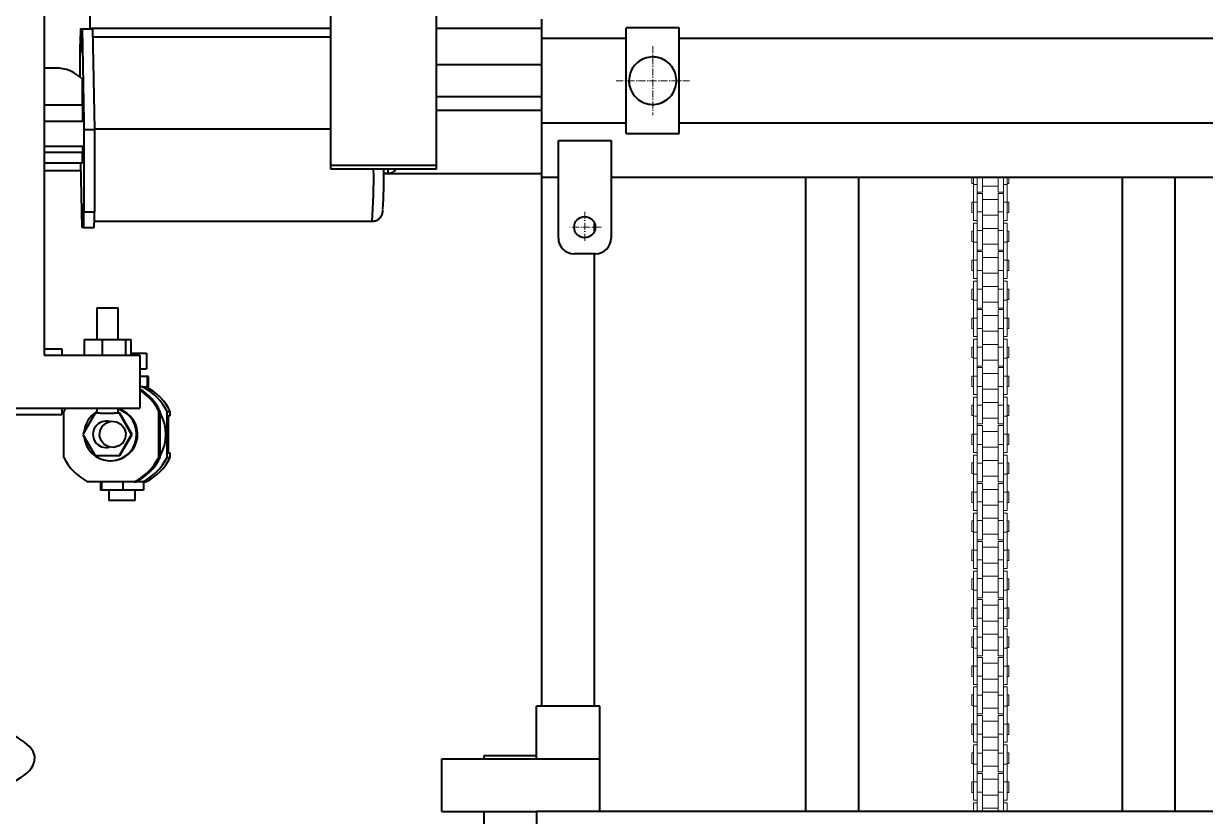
# Model space of a CAD drawing. Header units: millimetres. Extents: x 1065 to 3947, y -2666 to -625.
# Drawn here: x 1225.3 to 1428.3, y -2221.9 to -2085.6 of the extents above; entities that cross this region are included whole.
import ezdxf

# ---------------------------------------------------------------- set-up
doc = ezdxf.new("R2010")
doc.units = ezdxf.units.MM
doc.linetypes.add('ACAD_ISO10W100', pattern=[18, 12, -3, 0, -3])

msp = doc.modelspace()

# ---------------------------------------------------------------- linework, layer by layer
at = {"color": 7, "linetype": 'Continuous', "lineweight": 40}
for p, q in [((1228.8198, -2015.7794), (1228.8198, -2142.6614)), ((1236.7159, -2086.5147), (1236.7159, -2062.0007)), ((1278.0599, -2110.0201), (1278.0599, -2074.4026)), ((1296.1859, -2110.0201), (1296.1859, -2074.4026)), ((1314.3119, -2088.1984), (1314.3119, -2084.8848)), ((1235.0509, -2086.5147), (1235.3014, -2086.5147)), ((1235.3014, -2086.5147), (1235.5857, -2102.461)), ((1235.3014, -2086.5147), (1237.1137, -2086.5147)), ((1278.0599, -2086.4708), (1236.7159, -2086.4708)), ((1237.1137, -2086.5147), (1237.423, -2103.8609)), ((1314.3119, -2086.4708), (1296.1859, -2086.4708)), ((1337.8757, -2086.3858), (1328.8127, -2086.3858)), ((1328.8127, -2104.5118), (1328.8127, -2086.3858)), ((1337.8757, -2104.5118), (1337.8757, -2086.3858)), ((1235.0024, -2094.8465), (1235.0024, -2089.2335)), ((1278.0599, -2087.9408), (1237.1391, -2087.9408)), ((1328.8127, -2088.1984), (1314.3119, -2088.1984)), ((1314.3119, -2102.6992), (1314.3119, -2088.1984)), ((1442.1002, -2088.1984), (1337.8757, -2088.1984)), ((1230.7408, -2093.2681), (1228.8198, -2093.2681)), ((1314.3119, -2092.7299), (1296.1859, -2092.7299)), ((1296.1859, -2098.1677), (1314.3119, -2098.1677)), ((1235.3847, -2099.6122), (1235.3847, -2102.461)), ((1296.1859, -2100.5185), (1314.3119, -2100.5185)), ((1235.6106, -2102.461), (1235.6106, -2103.8609)), ((1314.3119, -2102.6992), (1328.8127, -2102.6992)), ((1314.3119, -2112.0738), (1314.3119, -2102.6992)), ((1337.8757, -2102.6992), (1442.1002, -2102.6992)), ((1235.6106, -2103.8609), (1235.6106, -2106.7551)), ((1235.6106, -2103.8609), (1237.423, -2103.8609)), ((1278.0599, -2103.8011), (1237.4219, -2103.8011)), ((1237.423, -2103.8609), (1237.423, -2117.9923)), ((1328.8127, -2104.5118), (1337.8757, -2104.5118)), ((1235.3847, -2106.7551), (1235.3847, -2107.7689)), ((1235.6106, -2106.7551), (1235.6106, -2117.9923)), ((1317.1358, -2105.7049), (1326.1988, -2105.7049)), ((1317.1358, -2122.4963), (1317.1358, -2105.7049)), ((1326.1988, -2105.7049), (1326.1988, -2122.4963)), ((1228.8198, -2109.5815), (1235.3524, -2109.5815)), ((1235.2998, -2120.7112), (1235.1014, -2109.5815)), ((1235.1256, -2110.9409), (1228.8198, -2110.9409)), ((1278.0599, -2110.6545), (1278.0599, -2110.0201)), ((1296.1859, -2110.0201), (1278.0599, -2110.0201)), ((1296.1859, -2110.6545), (1278.0599, -2110.6545)), ((1287.1656, -2111.3941), (1314.3119, -2111.3941)), ((1287.1661, -2111.3489), (1287.861, -2111.3489)), ((1296.1859, -2110.6545), (1296.1859, -2110.0201)), ((1314.3119, -2202.9752), (1314.3119, -2112.0738)), ((1317.1358, -2112.0738), (1314.3119, -2112.0738)), ((1456.496, -2112.0738), (1326.1988, -2112.0738)), ((1359.6269, -2112.0738), (1359.6269, -2221.1013)), ((1368.6899, -2112.0738), (1368.6899, -2221.1013)), ((1414.0049, -2112.0738), (1414.0049, -2221.1013)), ((1423.0679, -2112.0738), (1423.0679, -2221.1013)), ((1235.6106, -2117.9923), (1237.423, -2117.9923)), ((1285.1425, -2119.6613), (1237.4127, -2119.6613)), ((1235.5622, -2120.7112), (1235.2998, -2120.7112)), ((1235.5622, -2120.7112), (1237.3745, -2120.7112)), ((1323.3749, -2121.2345), (1323.3749, -2120.0185)), ((1323.4799, -2125.2151), (1319.8547, -2125.2151)), ((1323.3749, -2202.9752), (1323.3749, -2125.2151)), ((1237.8584, -2134.5047), (1237.8584, -2139.9425)), ((1237.8584, -2134.5047), (1241.4836, -2134.5047)), ((1241.4836, -2139.9425), (1241.4836, -2134.5047)), ((1235.6817, -2139.9425), (1235.6817, -2142.6614)), ((1235.6817, -2139.9425), (1238.7746, -2139.9425)), ((1238.7746, -2139.9425), (1238.7746, -2142.6614)), ((1238.7746, -2139.9425), (1242.7639, -2139.9425)), ((1242.7639, -2139.9425), (1242.7639, -2142.6614)), ((1242.7639, -2139.9425), (1243.6604, -2139.9425)), ((1243.6604, -2139.9425), (1243.6604, -2142.6614)), ((1228.8198, -2141.5286), (1231.812, -2141.5286)), ((1231.812, -2141.5286), (1231.812, -2142.6614)), ((1228.8198, -2142.6614), (1245.2287, -2142.6614)), ((1243.6604, -2142.2643), (1244.1134, -2142.2643)), ((1244.1134, -2142.2643), (1244.1134, -2142.6614)), ((1244.1134, -2142.2643), (1246.3696, -2142.2643)), ((1245.2287, -2142.6614), (1245.2287, -2151.7244)), ((1246.3696, -2142.2643), (1246.3696, -2144.9832)), ((1245.2287, -2144.9832), (1246.3696, -2144.9832)), ((1246.4846, -2146.2866), (1245.2287, -2146.2866)), ((1245.7006, -2148.0992), (1245.2287, -2148.0992)), ((1245.7006, -2148.0992), (1246.0864, -2148.0992)), ((1246.0864, -2148.0992), (1246.4846, -2148.0992)), ((1246.4846, -2146.2866), (1246.4846, -2148.0992)), ((1246.7195, -2146.2866), (1246.4846, -2146.2866)), ((1246.4846, -2148.0992), (1246.7195, -2148.0992)), ((1246.7195, -2148.0992), (1246.7195, -2146.2866)), ((1216.886, -2151.7244), (1245.2287, -2151.7244)), ((1231.812, -2151.7244), (1231.812, -2152.8573)), ((1232.4693, -2151.7244), (1232.1614, -2152.3055)), ((1237.8584, -2151.7244), (1237.8584, -2152.6307)), ((1241.4836, -2152.6307), (1241.4836, -2151.7244)), ((1215.6844, -2152.8573), (1231.812, -2152.8573)), ((1232.1614, -2160.2064), (1232.1614, -2152.3055)), ((1237.5474, -2152.6307), (1235.4549, -2156.2559)), ((1238.4412, -2152.6307), (1237.5474, -2152.6307)), ((1238.4412, -2152.6307), (1240.8385, -2152.6307)), ((1239.6398, -2153.9902), (1239.4318, -2153.9902)), ((1241.7323, -2152.6307), (1240.8385, -2152.6307)), ((1243.8248, -2156.2559), (1241.7323, -2152.6307)), ((1241.7323, -2152.6307), (1241.7947, -2152.6307)), ((1243.8872, -2156.2559), (1241.7947, -2152.6307)), ((1248.4705, -2160.2064), (1248.4705, -2152.3055)), ((1248.4705, -2152.3055), (1248.7409, -2152.3055)), ((1248.7409, -2160.2064), (1248.7409, -2152.3055)), ((1249.9057, -2160.2064), (1249.9057, -2152.3055)), ((1249.9057, -2152.3055), (1250.4673, -2152.3055)), ((1250.4673, -2153.0839), (1250.0721, -2153.0839)), ((1250.0721, -2153.0839), (1250.0721, -2159.428)), ((1250.4673, -2153.0839), (1250.4673, -2152.3055)), ((1235.4549, -2156.2559), (1237.5474, -2159.8811)), ((1241.7323, -2159.8811), (1243.8248, -2156.2559)), ((1241.7947, -2159.8811), (1243.8872, -2156.2559)), ((1243.8248, -2156.2559), (1243.8872, -2156.2559)), ((1237.5474, -2159.8811), (1241.7323, -2159.8811)), ((1239.4318, -2158.5217), (1239.6398, -2158.5217)), ((1241.7323, -2159.8811), (1241.7947, -2159.8811)), ((1248.4705, -2160.2064), (1248.7409, -2160.2064)), ((1249.9057, -2160.2064), (1250.4673, -2160.2064)), ((1250.0721, -2159.428), (1250.4673, -2159.428)), ((1250.4673, -2160.2064), (1250.4673, -2159.428)), ((1240.1496, -2160.7874), (1240.316, -2160.7874)), ((1244.2654, -2164.4126), (1236.3665, -2164.4126)), ((1238.4929, -2164.4126), (1238.4929, -2165.8281)), ((1238.6369, -2164.4126), (1238.6369, -2165.8281)), ((1242.332, -2164.4126), (1242.332, -2165.8281)), ((1244.2654, -2164.4126), (1244.5358, -2164.4126)), ((1245.7006, -2164.4126), (1244.5358, -2164.4126)), ((1245.7006, -2164.4126), (1246.2622, -2164.4126)), ((1245.883, -2164.4126), (1245.883, -2165.8281)), ((1238.6369, -2165.8281), (1238.4929, -2165.8281)), ((1242.332, -2165.8281), (1238.6369, -2165.8281)), ((1239.9222, -2165.8281), (1239.9222, -2167.6407)), ((1245.883, -2165.8281), (1242.332, -2165.8281)), ((1244.4537, -2167.6407), (1244.4537, -2165.8281)), ((1244.4537, -2167.6407), (1239.9222, -2167.6407)), ((1324.2812, -2202.9752), (1313.4056, -2202.9752)), ((1313.4056, -2212.0383), (1313.4056, -2202.9752)), ((1324.2812, -2212.0383), (1324.2812, -2202.9752)), ((1297.0922, -2221.1013), (1297.0922, -2212.0383)), ((1297.0922, -2212.0383), (1324.2812, -2212.0383)), ((1313.4056, -2211.5042), (1304.3426, -2211.5042)), ((1304.3426, -2211.5042), (1304.3426, -2212.0383)), ((1324.2812, -2221.1013), (1324.2812, -2212.0383)), ((1297.0922, -2221.1013), (1313.4056, -2221.1013)), ((1304.3426, -2221.1013), (1304.3426, -2228.7111)), ((1469.2892, -2221.1013), (1313.4056, -2221.1013)), ((1313.4056, -2221.1013), (1313.4056, -2230.1642))]:
    msp.add_line(p, q, dxfattribs=at)
at = {"color": 5, "linetype": 'ACAD_ISO10W100', "lineweight": 15, "ltscale": 0.1}
for p, q in [((1333.3442, -2089.5365), (1333.3442, -2101.3611)), ((1339.6988, -2095.4488), (1326.9897, -2095.4488)), ((1321.6673, -2117.9988), (1321.6673, -2123.2541)), ((1324.4916, -2120.6265), (1318.8431, -2120.6265))]:
    msp.add_line(p, q, dxfattribs=at)
at = {"color": 8, "linetype": 'Continuous', "lineweight": 40}
for p, q in [((1228.8198, -2099.6122), (1235.3847, -2099.6122)), ((1235.3847, -2107.7689), (1228.8198, -2107.7689))]:
    msp.add_line(p, q, dxfattribs=at)
at = {"color": 7, "linetype": 'Continuous', "lineweight": 15}
for p, q in [((1388.1754, -2112.0738), (1388.1754, -2113.1459)), ((1388.1754, -2113.1459), (1388.4472, -2113.1459)), ((1388.4472, -2113.2687), (1388.4472, -2112.0738)), ((1388.4472, -2113.2687), (1389.0817, -2113.2687)), ((1388.4472, -2116.3383), (1388.4472, -2113.2687)), ((1389.0817, -2113.2687), (1389.0817, -2112.0738)), ((1389.0817, -2115.8475), (1389.0817, -2113.2687)), ((1389.988, -2114.596), (1389.988, -2112.0738)), ((1389.988, -2113.599), (1392.7069, -2113.599)), ((1392.7069, -2114.596), (1392.7069, -2112.0738)), ((1393.6132, -2113.2687), (1393.6132, -2112.0738)), ((1394.2476, -2113.2687), (1393.6132, -2113.2687)), ((1393.6132, -2115.8475), (1393.6132, -2113.2687)), ((1394.2476, -2113.2687), (1394.2476, -2112.0738)), ((1394.2476, -2113.1459), (1394.5195, -2113.1459)), ((1394.2476, -2116.3383), (1394.2476, -2113.2687)), ((1394.5195, -2112.0738), (1394.5195, -2113.1459)), ((1389.0817, -2114.596), (1389.988, -2114.596)), ((1389.988, -2114.8678), (1389.0817, -2114.8678)), ((1389.988, -2118.0135), (1389.988, -2114.8678)), ((1392.7069, -2114.596), (1393.6132, -2114.596)), ((1393.6132, -2114.8678), (1392.7069, -2114.8678)), ((1392.7069, -2118.0135), (1392.7069, -2114.8678)), ((1388.4472, -2116.3179), (1388.1754, -2116.3179)), ((1388.1754, -2116.3179), (1388.1754, -2118.1305)), ((1388.4472, -2116.3383), (1389.0817, -2116.3383)), ((1388.4472, -2119.49), (1388.4472, -2116.3383)), ((1389.0817, -2118.0135), (1389.0817, -2115.8475)), ((1392.7069, -2115.8648), (1389.988, -2115.8648)), ((1393.6132, -2118.0135), (1393.6132, -2115.8475)), ((1394.2476, -2116.3383), (1393.6132, -2116.3383)), ((1394.5195, -2116.3179), (1394.2476, -2116.3179)), ((1394.2476, -2119.49), (1394.2476, -2116.3383)), ((1394.5195, -2116.3179), (1394.5195, -2118.1305)), ((1388.1754, -2118.1305), (1388.4472, -2118.1305)), ((1388.4472, -2119.49), (1389.0817, -2119.49)), ((1389.0817, -2118.0135), (1389.988, -2118.0135)), ((1389.0817, -2121.232), (1389.0817, -2118.0135)), ((1389.988, -2121.232), (1389.988, -2118.0135)), ((1389.988, -2118.5837), (1392.7069, -2118.5837)), ((1393.6132, -2118.0135), (1392.7069, -2118.0135)), ((1392.7069, -2121.232), (1392.7069, -2118.0135)), ((1393.6132, -2121.232), (1393.6132, -2118.0135)), ((1393.6132, -2119.49), (1394.2476, -2119.49)), ((1394.2476, -2118.1305), (1394.5195, -2118.1305)), ((1388.4472, -2121.2982), (1388.1754, -2121.2982)), ((1388.1754, -2121.2982), (1388.1754, -2123.1108)), ((1389.0817, -2119.9387), (1388.4472, -2119.9387)), ((1388.4472, -2123.2336), (1388.4472, -2119.9387)), ((1389.0817, -2123.2336), (1389.0817, -2121.232)), ((1389.0817, -2121.232), (1389.988, -2121.232)), ((1392.7069, -2120.845), (1389.988, -2120.845)), ((1389.988, -2124.5609), (1389.988, -2121.232)), ((1393.6132, -2121.232), (1392.7069, -2121.232)), ((1392.7069, -2124.5609), (1392.7069, -2121.232)), ((1394.2476, -2119.9387), (1393.6132, -2119.9387)), ((1393.6132, -2123.2336), (1393.6132, -2121.232)), ((1394.2476, -2123.2336), (1394.2476, -2119.9387)), ((1394.5195, -2121.2982), (1394.2476, -2121.2982)), ((1394.5195, -2121.2982), (1394.5195, -2123.1108)), ((1388.1754, -2123.1108), (1388.4472, -2123.1108)), ((1388.4472, -2123.2336), (1389.0817, -2123.2336)), ((1388.4472, -2126.3032), (1388.4472, -2123.2336)), ((1389.0817, -2125.8124), (1389.0817, -2123.2336)), ((1389.988, -2123.564), (1392.7069, -2123.564)), ((1394.2476, -2123.2336), (1393.6132, -2123.2336)), ((1393.6132, -2125.8124), (1393.6132, -2123.2336)), ((1394.2476, -2123.1108), (1394.5195, -2123.1108)), ((1394.2476, -2126.3032), (1394.2476, -2123.2336)), ((1389.0817, -2124.5609), (1389.988, -2124.5609)), ((1389.988, -2124.8328), (1389.0817, -2124.8328)), ((1389.0817, -2128.0708), (1389.0817, -2125.8124)), ((1389.988, -2128.0708), (1389.988, -2124.8328)), ((1392.7069, -2125.8297), (1389.988, -2125.8297)), ((1392.7069, -2124.5609), (1393.6132, -2124.5609)), ((1393.6132, -2124.8328), (1392.7069, -2124.8328)), ((1392.7069, -2128.0708), (1392.7069, -2124.8328)), ((1393.6132, -2128.0708), (1393.6132, -2125.8124)), ((1388.4472, -2126.2828), (1388.1754, -2126.2828)), ((1388.1754, -2126.2828), (1388.1754, -2128.0954)), ((1388.4472, -2129.4549), (1388.4472, -2126.3032)), ((1388.4472, -2126.3032), (1389.0817, -2126.3032)), ((1394.2476, -2126.3032), (1393.6132, -2126.3032)), ((1394.5195, -2126.2828), (1394.2476, -2126.2828)), ((1394.2476, -2129.4549), (1394.2476, -2126.3032)), ((1394.5195, -2126.2828), (1394.5195, -2128.0954)), ((1388.1754, -2128.0954), (1388.4472, -2128.0954)), ((1388.4472, -2129.4549), (1389.0817, -2129.4549)), ((1389.0817, -2129.9081), (1388.4472, -2129.9081)), ((1388.4472, -2133.203), (1388.4472, -2129.9081)), ((1389.0817, -2128.0708), (1389.988, -2128.0708)), ((1389.0817, -2131.2921), (1389.0817, -2128.0708)), ((1389.988, -2131.2921), (1389.988, -2128.0708)), ((1389.988, -2128.5486), (1392.7069, -2128.5486)), ((1393.6132, -2128.0708), (1392.7069, -2128.0708)), ((1392.7069, -2131.2921), (1392.7069, -2128.0708)), ((1393.6132, -2131.2921), (1393.6132, -2128.0708)), ((1393.6132, -2129.4549), (1394.2476, -2129.4549)), ((1394.2476, -2129.9081), (1393.6132, -2129.9081)), ((1394.2476, -2128.0954), (1394.5195, -2128.0954)), ((1394.2476, -2133.203), (1394.2476, -2129.9081)), ((1388.4472, -2131.2675), (1388.1754, -2131.2675)), ((1388.1754, -2131.2675), (1388.1754, -2133.0801)), ((1389.0817, -2133.5655), (1389.0817, -2131.2921)), ((1389.0817, -2131.2921), (1389.988, -2131.2921)), ((1392.7069, -2130.8143), (1389.988, -2130.8143)), ((1389.988, -2134.5302), (1389.988, -2131.2921)), ((1393.6132, -2131.2921), (1392.7069, -2131.2921)), ((1392.7069, -2134.5302), (1392.7069, -2131.2921)), ((1393.6132, -2133.5655), (1393.6132, -2131.2921)), ((1394.5195, -2131.2675), (1394.2476, -2131.2675)), ((1394.5195, -2131.2675), (1394.5195, -2133.0801)), ((1388.1754, -2133.0801), (1388.4472, -2133.0801)), ((1388.4472, -2133.203), (1389.0817, -2133.203)), ((1388.4472, -2136.2725), (1388.4472, -2133.203)), ((1389.0817, -2135.7817), (1389.0817, -2133.5655)), ((1389.988, -2133.5332), (1392.7069, -2133.5332)), ((1394.2476, -2133.203), (1393.6132, -2133.203)), ((1393.6132, -2135.7817), (1393.6132, -2133.5655)), ((1394.2476, -2133.0801), (1394.5195, -2133.0801)), ((1394.2476, -2136.2725), (1394.2476, -2133.203)), ((1389.0817, -2134.5302), (1389.988, -2134.5302)), ((1389.988, -2134.8021), (1389.0817, -2134.8021)), ((1389.0817, -2138.0401), (1389.0817, -2135.7817)), ((1389.988, -2138.0401), (1389.988, -2134.8021)), ((1392.7069, -2135.799), (1389.988, -2135.799)), ((1392.7069, -2134.5302), (1393.6132, -2134.5302)), ((1393.6132, -2134.8021), (1392.7069, -2134.8021)), ((1392.7069, -2138.0401), (1392.7069, -2134.8021)), ((1393.6132, -2138.0401), (1393.6132, -2135.7817)), ((1388.4472, -2136.2522), (1388.1754, -2136.2522)), ((1388.1754, -2136.2522), (1388.1754, -2138.0648)), ((1388.4472, -2136.2725), (1389.0817, -2136.2725)), ((1388.4472, -2139.4242), (1388.4472, -2136.2725)), ((1389.0817, -2138.0401), (1389.988, -2138.0401)), ((1389.0817, -2141.2615), (1389.0817, -2138.0401)), ((1389.988, -2141.2615), (1389.988, -2138.0401)), ((1393.6132, -2138.0401), (1392.7069, -2138.0401)), ((1392.7069, -2141.2615), (1392.7069, -2138.0401)), ((1394.2476, -2136.2725), (1393.6132, -2136.2725)), ((1393.6132, -2141.2615), (1393.6132, -2138.0401)), ((1394.5195, -2136.2522), (1394.2476, -2136.2522)), ((1394.2476, -2139.4242), (1394.2476, -2136.2725)), ((1394.5195, -2136.2522), (1394.5195, -2138.0648)), ((1388.1754, -2138.0648), (1388.4472, -2138.0648)), ((1388.4472, -2139.4242), (1389.0817, -2139.4242)), ((1389.0817, -2139.8773), (1388.4472, -2139.8773)), ((1388.4472, -2143.1723), (1388.4472, -2139.8773)), ((1389.988, -2138.5179), (1392.7069, -2138.5179)), ((1393.6132, -2139.4242), (1394.2476, -2139.4242)), ((1394.2476, -2139.8773), (1393.6132, -2139.8773)), ((1394.2476, -2138.0648), (1394.5195, -2138.0648)), ((1394.2476, -2143.1723), (1394.2476, -2139.8773)), ((1388.4472, -2141.2368), (1388.1754, -2141.2368)), ((1388.1754, -2141.2368), (1388.1754, -2143.0494)), ((1389.0817, -2141.2615), (1389.988, -2141.2615)), ((1389.0817, -2143.5348), (1389.0817, -2141.2615)), ((1392.7069, -2140.7836), (1389.988, -2140.7836)), ((1389.988, -2144.4995), (1389.988, -2141.2615)), ((1393.6132, -2141.2615), (1392.7069, -2141.2615)), ((1392.7069, -2144.4995), (1392.7069, -2141.2615)), ((1393.6132, -2143.5348), (1393.6132, -2141.2615)), ((1394.5195, -2141.2368), (1394.2476, -2141.2368)), ((1394.5195, -2141.2368), (1394.5195, -2143.0494)), ((1388.1754, -2143.0494), (1388.4472, -2143.0494)), ((1388.4472, -2143.1723), (1389.0817, -2143.1723)), ((1388.4472, -2146.2418), (1388.4472, -2143.1723)), ((1389.0817, -2145.7511), (1389.0817, -2143.5348)), ((1389.988, -2143.5025), (1392.7069, -2143.5025)), ((1394.2476, -2143.1723), (1393.6132, -2143.1723)), ((1393.6132, -2145.7511), (1393.6132, -2143.5348)), ((1394.2476, -2143.0494), (1394.5195, -2143.0494)), ((1394.2476, -2146.2418), (1394.2476, -2143.1723)), ((1389.0817, -2144.4995), (1389.988, -2144.4995)), ((1389.988, -2144.7714), (1389.0817, -2144.7714)), ((1389.0817, -2148.0094), (1389.0817, -2145.7511)), ((1389.988, -2148.0094), (1389.988, -2144.7714)), ((1392.7069, -2145.7683), (1389.988, -2145.7683)), ((1392.7069, -2144.4995), (1393.6132, -2144.4995)), ((1393.6132, -2144.7714), (1392.7069, -2144.7714)), ((1392.7069, -2148.0094), (1392.7069, -2144.7714)), ((1393.6132, -2148.0094), (1393.6132, -2145.7511)), ((1388.4472, -2146.2215), (1388.1754, -2146.2215)), ((1388.1754, -2146.2215), (1388.1754, -2148.034)), ((1388.1754, -2148.034), (1388.4472, -2148.034)), ((1388.4472, -2149.3935), (1388.4472, -2146.2418)), ((1388.4472, -2146.2418), (1389.0817, -2146.2418)), ((1389.0817, -2148.0094), (1389.988, -2148.0094)), ((1389.0817, -2151.2308), (1389.0817, -2148.0094)), ((1389.988, -2151.2308), (1389.988, -2148.0094)), ((1393.6132, -2148.0094), (1392.7069, -2148.0094)), ((1392.7069, -2151.2308), (1392.7069, -2148.0094)), ((1394.2476, -2146.2418), (1393.6132, -2146.2418)), ((1393.6132, -2151.2308), (1393.6132, -2148.0094)), ((1394.5195, -2146.2215), (1394.2476, -2146.2215)), ((1394.2476, -2149.3935), (1394.2476, -2146.2418)), ((1394.2476, -2148.034), (1394.5195, -2148.034)), ((1394.5195, -2146.2215), (1394.5195, -2148.034)), ((1388.4472, -2149.3935), (1389.0817, -2149.3935)), ((1389.0817, -2149.8466), (1388.4472, -2149.8466)), ((1388.4472, -2153.1416), (1388.4472, -2149.8466)), ((1389.988, -2148.4872), (1392.7069, -2148.4872)), ((1393.6132, -2149.3935), (1394.2476, -2149.3935)), ((1394.2476, -2149.8466), (1393.6132, -2149.8466)), ((1394.2476, -2153.1416), (1394.2476, -2149.8466)), ((1388.4472, -2151.2061), (1388.1754, -2151.2061)), ((1388.1754, -2151.2061), (1388.1754, -2153.0187)), ((1389.0817, -2151.2308), (1389.988, -2151.2308)), ((1389.0817, -2153.504), (1389.0817, -2151.2308)), ((1392.7069, -2150.753), (1389.988, -2150.753)), ((1389.988, -2154.4688), (1389.988, -2151.2308)), ((1393.6132, -2151.2308), (1392.7069, -2151.2308)), ((1392.7069, -2154.4688), (1392.7069, -2151.2308)), ((1393.6132, -2153.504), (1393.6132, -2151.2308)), ((1394.5195, -2151.2061), (1394.2476, -2151.2061)), ((1394.5195, -2151.2061), (1394.5195, -2153.0187)), ((1388.1754, -2153.0187), (1388.4472, -2153.0187)), ((1388.4472, -2153.1416), (1389.0817, -2153.1416)), ((1388.4472, -2156.211), (1388.4472, -2153.1416)), ((1389.0817, -2155.7204), (1389.0817, -2153.504)), ((1389.988, -2153.4718), (1392.7069, -2153.4718)), ((1394.2476, -2153.1416), (1393.6132, -2153.1416)), ((1393.6132, -2155.7204), (1393.6132, -2153.504)), ((1394.2476, -2153.0187), (1394.5195, -2153.0187)), ((1394.2476, -2156.211), (1394.2476, -2153.1416)), ((1388.4472, -2156.1907), (1388.1754, -2156.1907)), ((1388.1754, -2156.1907), (1388.1754, -2158.0033)), ((1388.4472, -2159.3628), (1388.4472, -2156.211)), ((1388.4472, -2156.211), (1389.0817, -2156.211)), ((1389.0817, -2154.4688), (1389.988, -2154.4688)), ((1389.988, -2154.7407), (1389.0817, -2154.7407)), ((1389.0817, -2157.9787), (1389.0817, -2155.7204)), ((1389.988, -2157.9787), (1389.988, -2154.7407)), ((1392.7069, -2155.7376), (1389.988, -2155.7376)), ((1392.7069, -2154.4688), (1393.6132, -2154.4688)), ((1393.6132, -2154.7407), (1392.7069, -2154.7407)), ((1392.7069, -2157.9787), (1392.7069, -2154.7407)), ((1393.6132, -2157.9787), (1393.6132, -2155.7204)), ((1394.2476, -2156.211), (1393.6132, -2156.211)), ((1394.5195, -2156.1907), (1394.2476, -2156.1907)), ((1394.2476, -2159.3628), (1394.2476, -2156.211)), ((1394.5195, -2156.1907), (1394.5195, -2158.0033)), ((1388.1754, -2158.0033), (1388.4472, -2158.0033)), ((1389.0817, -2157.9787), (1389.988, -2157.9787)), ((1389.0817, -2161.2001), (1389.0817, -2157.9787)), ((1389.988, -2161.2001), (1389.988, -2157.9787)), ((1393.6132, -2157.9787), (1392.7069, -2157.9787)), ((1392.7069, -2161.2001), (1392.7069, -2157.9787)), ((1393.6132, -2161.2001), (1393.6132, -2157.9787)), ((1394.2476, -2158.0033), (1394.5195, -2158.0033)), ((1388.4472, -2159.3628), (1389.0817, -2159.3628)), ((1389.0817, -2159.8159), (1388.4472, -2159.8159)), ((1388.4472, -2163.1108), (1388.4472, -2159.8159)), ((1389.988, -2158.4565), (1392.7069, -2158.4565)), ((1393.6132, -2159.3628), (1394.2476, -2159.3628)), ((1394.2476, -2159.8159), (1393.6132, -2159.8159)), ((1394.2476, -2163.1108), (1394.2476, -2159.8159)), ((1388.4472, -2161.1754), (1388.1754, -2161.1754)), ((1388.1754, -2161.1754), (1388.1754, -2162.988)), ((1389.0817, -2161.2001), (1389.988, -2161.2001)), ((1389.0817, -2163.4733), (1389.0817, -2161.2001)), ((1392.7069, -2160.7222), (1389.988, -2160.7222)), ((1389.988, -2164.4381), (1389.988, -2161.2001)), ((1393.6132, -2161.2001), (1392.7069, -2161.2001)), ((1392.7069, -2164.4381), (1392.7069, -2161.2001)), ((1393.6132, -2163.4733), (1393.6132, -2161.2001)), ((1394.5195, -2161.1754), (1394.2476, -2161.1754)), ((1394.5195, -2161.1754), (1394.5195, -2162.988)), ((1388.1754, -2162.988), (1388.4472, -2162.988)), ((1388.4472, -2163.1108), (1389.0817, -2163.1108)), ((1388.4472, -2166.1804), (1388.4472, -2163.1108)), ((1389.0817, -2165.6896), (1389.0817, -2163.4733)), ((1389.0817, -2164.4381), (1389.988, -2164.4381)), ((1389.988, -2163.4412), (1392.7069, -2163.4412)), ((1392.7069, -2164.4381), (1393.6132, -2164.4381)), ((1394.2476, -2163.1108), (1393.6132, -2163.1108)), ((1393.6132, -2165.6896), (1393.6132, -2163.4733)), ((1394.2476, -2162.988), (1394.5195, -2162.988)), ((1394.2476, -2166.1804), (1394.2476, -2163.1108)), ((1388.4472, -2166.16), (1388.1754, -2166.16)), ((1388.1754, -2166.16), (1388.1754, -2167.9726)), ((1388.4472, -2166.1804), (1389.0817, -2166.1804)), ((1388.4472, -2169.3321), (1388.4472, -2166.1804)), ((1389.988, -2164.71), (1389.0817, -2164.71)), ((1389.0817, -2167.8556), (1389.0817, -2165.6896)), ((1389.988, -2167.8556), (1389.988, -2164.71)), ((1392.7069, -2165.7069), (1389.988, -2165.7069)), ((1393.6132, -2164.71), (1392.7069, -2164.71)), ((1392.7069, -2167.8556), (1392.7069, -2164.71)), ((1393.6132, -2167.8556), (1393.6132, -2165.6896)), ((1394.2476, -2166.1804), (1393.6132, -2166.1804)), ((1394.5195, -2166.16), (1394.2476, -2166.16)), ((1394.2476, -2169.3321), (1394.2476, -2166.1804)), ((1394.5195, -2166.16), (1394.5195, -2167.9726)), ((1388.1754, -2167.9726), (1388.4472, -2167.9726)), ((1389.0817, -2167.8556), (1389.988, -2167.8556)), ((1389.0817, -2171.0741), (1389.0817, -2167.8556)), ((1389.988, -2171.0741), (1389.988, -2167.8556)), ((1389.988, -2168.4258), (1392.7069, -2168.4258)), ((1393.6132, -2167.8556), (1392.7069, -2167.8556)), ((1392.7069, -2171.0741), (1392.7069, -2167.8556)), ((1393.6132, -2171.0741), (1393.6132, -2167.8556)), ((1394.2476, -2167.9726), (1394.5195, -2167.9726)), ((1388.4472, -2169.3321), (1389.0817, -2169.3321)), ((1389.0817, -2169.7808), (1388.4472, -2169.7808)), ((1388.4472, -2173.0758), (1388.4472, -2169.7808)), ((1393.6132, -2169.3321), (1394.2476, -2169.3321)), ((1394.2476, -2169.7808), (1393.6132, -2169.7808)), ((1394.2476, -2173.0758), (1394.2476, -2169.7808)), ((1388.4472, -2171.1403), (1388.1754, -2171.1403)), ((1388.1754, -2171.1403), (1388.1754, -2172.9529)), ((1389.0817, -2171.0741), (1389.988, -2171.0741)), ((1389.0817, -2173.0758), (1389.0817, -2171.0741)), ((1392.7069, -2170.6872), (1389.988, -2170.6872)), ((1389.988, -2174.403), (1389.988, -2171.0741)), ((1393.6132, -2171.0741), (1392.7069, -2171.0741)), ((1392.7069, -2174.403), (1392.7069, -2171.0741)), ((1393.6132, -2173.0758), (1393.6132, -2171.0741)), ((1394.5195, -2171.1403), (1394.2476, -2171.1403)), ((1394.5195, -2171.1403), (1394.5195, -2172.9529)), ((1388.1754, -2172.9529), (1388.4472, -2172.9529)), ((1388.4472, -2173.0758), (1389.0817, -2173.0758)), ((1388.4472, -2176.1453), (1388.4472, -2173.0758)), ((1389.0817, -2175.6546), (1389.0817, -2173.0758)), ((1389.0817, -2174.403), (1389.988, -2174.403)), ((1389.988, -2173.4061), (1392.7069, -2173.4061)), ((1392.7069, -2174.403), (1393.6132, -2174.403)), ((1394.2476, -2173.0758), (1393.6132, -2173.0758)), ((1393.6132, -2175.6546), (1393.6132, -2173.0758)), ((1394.2476, -2172.9529), (1394.5195, -2172.9529)), ((1394.2476, -2176.1453), (1394.2476, -2173.0758)), ((1388.4472, -2176.1249), (1388.1754, -2176.1249)), ((1388.1754, -2176.1249), (1388.1754, -2177.9376)), ((1388.4472, -2176.1453), (1389.0817, -2176.1453)), ((1388.4472, -2179.297), (1388.4472, -2176.1453)), ((1389.988, -2174.6749), (1389.0817, -2174.6749)), ((1389.0817, -2177.8205), (1389.0817, -2175.6546)), ((1389.988, -2177.8205), (1389.988, -2174.6749)), ((1392.7069, -2175.6718), (1389.988, -2175.6718)), ((1393.6132, -2174.6749), (1392.7069, -2174.6749)), ((1392.7069, -2177.8205), (1392.7069, -2174.6749)), ((1393.6132, -2177.8205), (1393.6132, -2175.6546)), ((1394.2476, -2176.1453), (1393.6132, -2176.1453)), ((1394.5195, -2176.1249), (1394.2476, -2176.1249)), ((1394.2476, -2179.297), (1394.2476, -2176.1453)), ((1394.5195, -2176.1249), (1394.5195, -2177.9376)), ((1388.1754, -2177.9376), (1388.4472, -2177.9376)), ((1389.0817, -2177.8205), (1389.988, -2177.8205)), ((1389.0817, -2181.039), (1389.0817, -2177.8205)), ((1389.988, -2181.039), (1389.988, -2177.8205)), ((1389.988, -2178.3907), (1392.7069, -2178.3907)), ((1393.6132, -2177.8205), (1392.7069, -2177.8205)), ((1392.7069, -2181.039), (1392.7069, -2177.8205)), ((1393.6132, -2181.039), (1393.6132, -2177.8205)), ((1394.2476, -2177.9376), (1394.5195, -2177.9376)), ((1388.4472, -2179.297), (1389.0817, -2179.297)), ((1389.0817, -2179.7458), (1388.4472, -2179.7458)), ((1388.4472, -2183.0407), (1388.4472, -2179.7458)), ((1392.7069, -2180.6521), (1389.988, -2180.6521)), ((1393.6132, -2179.297), (1394.2476, -2179.297)), ((1394.2476, -2179.7458), (1393.6132, -2179.7458)), ((1394.2476, -2183.0407), (1394.2476, -2179.7458)), ((1388.4472, -2181.1052), (1388.1754, -2181.1052)), ((1388.1754, -2181.1052), (1388.1754, -2182.9178)), ((1389.0817, -2183.4032), (1389.0817, -2181.039)), ((1389.0817, -2181.039), (1389.988, -2181.039)), ((1389.988, -2184.3679), (1389.988, -2181.039)), ((1393.6132, -2181.039), (1392.7069, -2181.039)), ((1392.7069, -2184.3679), (1392.7069, -2181.039)), ((1393.6132, -2183.4032), (1393.6132, -2181.039)), ((1394.5195, -2181.1052), (1394.2476, -2181.1052)), ((1394.5195, -2181.1052), (1394.5195, -2182.9178)), ((1388.1754, -2182.9178), (1388.4472, -2182.9178)), ((1388.4472, -2183.0407), (1389.0817, -2183.0407)), ((1388.4472, -2186.1102), (1388.4472, -2183.0407)), ((1389.0817, -2185.6195), (1389.0817, -2183.4032)), ((1389.0817, -2184.3679), (1389.988, -2184.3679)), ((1389.988, -2184.6398), (1389.0817, -2184.6398)), ((1389.988, -2183.371), (1392.7069, -2183.371)), ((1389.988, -2187.8778), (1389.988, -2184.6398)), ((1392.7069, -2184.3679), (1393.6132, -2184.3679)), ((1393.6132, -2184.6398), (1392.7069, -2184.6398)), ((1392.7069, -2187.8778), (1392.7069, -2184.6398)), ((1394.2476, -2183.0407), (1393.6132, -2183.0407)), ((1393.6132, -2185.6195), (1393.6132, -2183.4032)), ((1394.2476, -2182.9178), (1394.5195, -2182.9178)), ((1394.2476, -2186.1102), (1394.2476, -2183.0407)), ((1388.4472, -2186.0899), (1388.1754, -2186.0899)), ((1388.1754, -2186.0899), (1388.1754, -2187.9025)), ((1388.4472, -2189.2619), (1388.4472, -2186.1102)), ((1388.4472, -2186.1102), (1389.0817, -2186.1102)), ((1389.0817, -2187.8778), (1389.0817, -2185.6195)), ((1392.7069, -2185.6367), (1389.988, -2185.6367)), ((1393.6132, -2187.8778), (1393.6132, -2185.6195)), ((1394.2476, -2186.1102), (1393.6132, -2186.1102)), ((1394.5195, -2186.0899), (1394.2476, -2186.0899)), ((1394.2476, -2189.2619), (1394.2476, -2186.1102)), ((1394.5195, -2186.0899), (1394.5195, -2187.9025)), ((1388.1754, -2187.9025), (1388.4472, -2187.9025)), ((1389.0817, -2187.8778), (1389.988, -2187.8778)), ((1389.0817, -2191.0992), (1389.0817, -2187.8778)), ((1389.988, -2191.0992), (1389.988, -2187.8778)), ((1389.988, -2188.3556), (1392.7069, -2188.3556)), ((1393.6132, -2187.8778), (1392.7069, -2187.8778)), ((1392.7069, -2191.0992), (1392.7069, -2187.8778)), ((1393.6132, -2191.0992), (1393.6132, -2187.8778)), ((1394.2476, -2187.9025), (1394.5195, -2187.9025)), ((1388.4472, -2189.2619), (1389.0817, -2189.2619)), ((1389.0817, -2189.7151), (1388.4472, -2189.7151)), ((1388.4472, -2193.01), (1388.4472, -2189.7151)), ((1392.7069, -2190.6214), (1389.988, -2190.6214)), ((1393.6132, -2189.2619), (1394.2476, -2189.2619)), ((1394.2476, -2189.7151), (1393.6132, -2189.7151)), ((1394.2476, -2193.01), (1394.2476, -2189.7151)), ((1388.4472, -2191.0745), (1388.1754, -2191.0745)), ((1388.1754, -2191.0745), (1388.1754, -2192.8871)), ((1389.0817, -2191.0992), (1389.988, -2191.0992)), ((1389.0817, -2193.3725), (1389.0817, -2191.0992)), ((1389.988, -2194.3372), (1389.988, -2191.0992)), ((1393.6132, -2191.0992), (1392.7069, -2191.0992)), ((1392.7069, -2194.3372), (1392.7069, -2191.0992)), ((1393.6132, -2193.3725), (1393.6132, -2191.0992)), ((1394.5195, -2191.0745), (1394.2476, -2191.0745)), ((1394.5195, -2191.0745), (1394.5195, -2192.8871)), ((1388.1754, -2192.8871), (1388.4472, -2192.8871)), ((1388.4472, -2193.01), (1389.0817, -2193.01)), ((1388.4472, -2196.0795), (1388.4472, -2193.01)), ((1389.0817, -2195.5888), (1389.0817, -2193.3725)), ((1389.0817, -2194.3372), (1389.988, -2194.3372)), ((1389.988, -2194.6091), (1389.0817, -2194.6091)), ((1389.988, -2193.3403), (1392.7069, -2193.3403)), ((1389.988, -2197.8471), (1389.988, -2194.6091)), ((1392.7069, -2194.3372), (1393.6132, -2194.3372)), ((1393.6132, -2194.6091), (1392.7069, -2194.6091)), ((1392.7069, -2197.8471), (1392.7069, -2194.6091)), ((1394.2476, -2193.01), (1393.6132, -2193.01)), ((1393.6132, -2195.5888), (1393.6132, -2193.3725)), ((1394.2476, -2192.8871), (1394.5195, -2192.8871)), ((1394.2476, -2196.0795), (1394.2476, -2193.01)), ((1388.4472, -2196.0592), (1388.1754, -2196.0592)), ((1388.1754, -2196.0592), (1388.1754, -2197.8718)), ((1388.4472, -2199.2312), (1388.4472, -2196.0795)), ((1388.4472, -2196.0795), (1389.0817, -2196.0795)), ((1389.0817, -2197.8471), (1389.0817, -2195.5888)), ((1392.7069, -2195.606), (1389.988, -2195.606)), ((1393.6132, -2197.8471), (1393.6132, -2195.5888)), ((1394.2476, -2196.0795), (1393.6132, -2196.0795)), ((1394.5195, -2196.0592), (1394.2476, -2196.0592)), ((1394.2476, -2199.2312), (1394.2476, -2196.0795)), ((1394.5195, -2196.0592), (1394.5195, -2197.8718)), ((1388.1754, -2197.8718), (1388.4472, -2197.8718)), ((1389.0817, -2197.8471), (1389.988, -2197.8471)), ((1389.0817, -2201.0685), (1389.0817, -2197.8471)), ((1389.988, -2201.0685), (1389.988, -2197.8471)), ((1389.988, -2198.3249), (1392.7069, -2198.3249)), ((1393.6132, -2197.8471), (1392.7069, -2197.8471)), ((1392.7069, -2201.0685), (1392.7069, -2197.8471)), ((1393.6132, -2201.0685), (1393.6132, -2197.8471)), ((1394.2476, -2197.8718), (1394.5195, -2197.8718)), ((1388.4472, -2199.2312), (1389.0817, -2199.2312)), ((1389.0817, -2199.6844), (1388.4472, -2199.6844)), ((1388.4472, -2202.9793), (1388.4472, -2199.6844)), ((1392.7069, -2200.5907), (1389.988, -2200.5907)), ((1393.6132, -2199.2312), (1394.2476, -2199.2312)), ((1394.2476, -2199.6844), (1393.6132, -2199.6844)), ((1394.2476, -2202.9793), (1394.2476, -2199.6844)), ((1388.4472, -2201.0438), (1388.1754, -2201.0438)), ((1388.1754, -2201.0438), (1388.1754, -2202.8564)), ((1388.1754, -2202.8564), (1388.4472, -2202.8564)), ((1388.4472, -2202.9793), (1389.0817, -2202.9793)), ((1388.4472, -2206.0488), (1388.4472, -2202.9793)), ((1389.0817, -2203.3418), (1389.0817, -2201.0685)), ((1389.0817, -2201.0685), (1389.988, -2201.0685)), ((1389.988, -2204.3065), (1389.988, -2201.0685)), ((1393.6132, -2201.0685), (1392.7069, -2201.0685)), ((1392.7069, -2204.3065), (1392.7069, -2201.0685)), ((1393.6132, -2203.3418), (1393.6132, -2201.0685)), ((1394.2476, -2202.9793), (1393.6132, -2202.9793)), ((1394.5195, -2201.0438), (1394.2476, -2201.0438)), ((1394.2476, -2202.8564), (1394.5195, -2202.8564)), ((1394.2476, -2206.0488), (1394.2476, -2202.9793)), ((1394.5195, -2201.0438), (1394.5195, -2202.8564)), ((1389.0817, -2205.5581), (1389.0817, -2203.3418)), ((1389.0817, -2204.3065), (1389.988, -2204.3065)), ((1389.988, -2204.5784), (1389.0817, -2204.5784)), ((1389.988, -2203.3096), (1392.7069, -2203.3096)), ((1389.988, -2207.8164), (1389.988, -2204.5784)), ((1392.7069, -2204.3065), (1393.6132, -2204.3065)), ((1393.6132, -2204.5784), (1392.7069, -2204.5784)), ((1392.7069, -2207.8164), (1392.7069, -2204.5784)), ((1393.6132, -2205.5581), (1393.6132, -2203.3418)), ((1388.4472, -2206.0285), (1388.1754, -2206.0285)), ((1388.1754, -2206.0285), (1388.1754, -2207.8411)), ((1388.4472, -2209.2005), (1388.4472, -2206.0488)), ((1388.4472, -2206.0488), (1389.0817, -2206.0488)), ((1389.0817, -2207.8164), (1389.0817, -2205.5581)), ((1392.7069, -2205.5753), (1389.988, -2205.5753)), ((1393.6132, -2207.8164), (1393.6132, -2205.5581)), ((1394.2476, -2206.0488), (1393.6132, -2206.0488)), ((1394.5195, -2206.0285), (1394.2476, -2206.0285)), ((1394.2476, -2209.2005), (1394.2476, -2206.0488)), ((1394.5195, -2206.0285), (1394.5195, -2207.8411)), ((1388.1754, -2207.8411), (1388.4472, -2207.8411)), ((1389.0817, -2207.8164), (1389.988, -2207.8164)), ((1389.0817, -2211.0378), (1389.0817, -2207.8164)), ((1389.988, -2211.0378), (1389.988, -2207.8164)), ((1389.988, -2208.2942), (1392.7069, -2208.2942)), ((1393.6132, -2207.8164), (1392.7069, -2207.8164)), ((1392.7069, -2211.0378), (1392.7069, -2207.8164)), ((1393.6132, -2211.0378), (1393.6132, -2207.8164)), ((1394.2476, -2207.8411), (1394.5195, -2207.8411)), ((1388.4472, -2211.0131), (1388.1754, -2211.0131)), ((1388.1754, -2211.0131), (1388.1754, -2212.8257)), ((1388.4472, -2209.2005), (1389.0817, -2209.2005)), ((1389.0817, -2209.6537), (1388.4472, -2209.6537)), ((1388.4472, -2212.9486), (1388.4472, -2209.6537)), ((1389.0817, -2213.3111), (1389.0817, -2211.0378)), ((1389.0817, -2211.0378), (1389.988, -2211.0378)), ((1392.7069, -2210.56), (1389.988, -2210.56)), ((1389.988, -2214.2758), (1389.988, -2211.0378)), ((1393.6132, -2211.0378), (1392.7069, -2211.0378)), ((1392.7069, -2214.2758), (1392.7069, -2211.0378)), ((1393.6132, -2209.2005), (1394.2476, -2209.2005)), ((1394.2476, -2209.6537), (1393.6132, -2209.6537)), ((1393.6132, -2213.3111), (1393.6132, -2211.0378)), ((1394.2476, -2212.9486), (1394.2476, -2209.6537)), ((1394.5195, -2211.0131), (1394.2476, -2211.0131)), ((1394.5195, -2211.0131), (1394.5195, -2212.8257)), ((1388.1754, -2212.8257), (1388.4472, -2212.8257)), ((1388.4472, -2212.9486), (1389.0817, -2212.9486)), ((1388.4472, -2216.0181), (1388.4472, -2212.9486)), ((1394.2476, -2212.9486), (1393.6132, -2212.9486)), ((1394.2476, -2212.8257), (1394.5195, -2212.8257)), ((1394.2476, -2216.0181), (1394.2476, -2212.9486)), ((1389.0817, -2215.5274), (1389.0817, -2213.3111)), ((1389.0817, -2214.2758), (1389.988, -2214.2758)), ((1389.988, -2214.5477), (1389.0817, -2214.5477)), ((1389.988, -2213.2789), (1392.7069, -2213.2789)), ((1389.988, -2217.7857), (1389.988, -2214.5477)), ((1392.7069, -2214.2758), (1393.6132, -2214.2758)), ((1393.6132, -2214.5477), (1392.7069, -2214.5477)), ((1392.7069, -2217.7857), (1392.7069, -2214.5477)), ((1393.6132, -2215.5274), (1393.6132, -2213.3111)), ((1388.4472, -2215.9978), (1388.1754, -2215.9978)), ((1388.1754, -2215.9978), (1388.1754, -2217.8104)), ((1388.4472, -2219.1698), (1388.4472, -2216.0181)), ((1388.4472, -2216.0181), (1389.0817, -2216.0181)), ((1389.0817, -2217.7857), (1389.0817, -2215.5274)), ((1392.7069, -2215.5446), (1389.988, -2215.5446)), ((1393.6132, -2217.7857), (1393.6132, -2215.5274)), ((1394.2476, -2216.0181), (1393.6132, -2216.0181)), ((1394.5195, -2215.9978), (1394.2476, -2215.9978)), ((1394.2476, -2219.1698), (1394.2476, -2216.0181)), ((1394.5195, -2215.9978), (1394.5195, -2217.8104)), ((1388.1754, -2217.8104), (1388.4472, -2217.8104)), ((1388.4472, -2219.1698), (1389.0817, -2219.1698)), ((1389.0817, -2217.7857), (1389.988, -2217.7857)), ((1389.0817, -2221.0071), (1389.0817, -2217.7857)), ((1389.988, -2221.0071), (1389.988, -2217.7857)), ((1389.988, -2218.2635), (1392.7069, -2218.2635)), ((1393.6132, -2217.7857), (1392.7069, -2217.7857)), ((1392.7069, -2221.0071), (1392.7069, -2217.7857)), ((1393.6132, -2221.0071), (1393.6132, -2217.7857)), ((1393.6132, -2219.1698), (1394.2476, -2219.1698)), ((1394.2476, -2217.8104), (1394.5195, -2217.8104)), ((1388.4472, -2220.9824), (1388.1754, -2220.9824)), ((1388.1754, -2220.9824), (1388.1754, -2221.1013)), ((1389.0817, -2219.623), (1388.4472, -2219.623)), ((1388.4472, -2221.1013), (1388.4472, -2219.623)), ((1389.0817, -2221.0071), (1389.988, -2221.0071)), ((1389.0817, -2221.1013), (1389.0817, -2221.0071)), ((1392.7069, -2220.5293), (1389.988, -2220.5293)), ((1389.988, -2221.1013), (1389.988, -2221.0071)), ((1393.6132, -2221.0071), (1392.7069, -2221.0071)), ((1392.7069, -2221.1013), (1392.7069, -2221.0071)), ((1394.2476, -2219.623), (1393.6132, -2219.623)), ((1393.6132, -2221.1013), (1393.6132, -2221.0071)), ((1394.2476, -2221.1013), (1394.2476, -2219.623)), ((1394.5195, -2220.9824), (1394.2476, -2220.9824)), ((1394.5195, -2220.9824), (1394.5195, -2221.1013))]:
    msp.add_line(p, q, dxfattribs=at)
at = {"color": 7, "linetype": 'Continuous', "lineweight": 40, "flags": 128}
for points in [[(1235.0752, -2089.2335), (1235.0733, -2088.7133), (1235.0681, -2088.2723), (1235.0602, -2087.9776), (1235.0509, -2087.8741), (1235.0416, -2087.9776), (1235.0338, -2088.2723), (1235.0285, -2088.7133), (1235.0267, -2089.2335), (1235.0285, -2089.7538), (1235.0338, -2090.1948), (1235.0416, -2090.4895), (1235.0509, -2090.593), (1235.0602, -2090.4895), (1235.0681, -2090.1948), (1235.0733, -2089.7538), (1235.0752, -2089.2335)], [(1235.5394, -2117.9923), (1235.5413, -2118.5125), (1235.5465, -2118.9536), (1235.5544, -2119.2483), (1235.5637, -2119.3518), (1235.5729, -2119.2483), (1235.5808, -2118.9536), (1235.5861, -2118.5125), (1235.5879, -2117.9923), (1235.5861, -2117.4721), (1235.5808, -2117.031), (1235.5729, -2116.7363), (1235.5637, -2116.6328), (1235.5544, -2116.7363), (1235.5465, -2117.031), (1235.5413, -2117.4721), (1235.5394, -2117.9923)], [(1240.779, -2158.5106), (1239.8994, -2158.4247), (1239.1196, -2158.0086), (1238.5583, -2157.3257), (1238.301, -2156.48), (1238.3869, -2155.6001), (1238.8028, -2154.8201), (1239.4855, -2154.2587), (1240.331, -2154.0013), (1241.2107, -2154.0872), (1241.9905, -2154.5032), (1242.5518, -2155.1861), (1242.8091, -2156.0319), (1242.7232, -2156.9117), (1242.3073, -2157.6918), (1241.6246, -2158.2532), (1240.779, -2158.5106)]]:
    msp.add_lwpolyline(points, dxfattribs=at)
at = {"lineweight": 15}
msp.add_circle((1333.3442, -2095.4488), 4.0781, dxfattribs=at)
at = {"color": 7, "linetype": 'Continuous', "lineweight": 40}
msp.add_circle((1321.6673, -2120.6265), 1.8126, dxfattribs=at)
for centre, radius, start, end in [((1273.1623, -2088.554), 38.1659, 176.936968, 181.020162), ((966.6657, -2099.348), 268.7191, 359.943676, 0.890391), ((1209.9429, -2108.2219), 25.4459, 356.937136, 1.019974), ((1128.2889, -2110.2342), 158.8851, 357.354587, 359.848406), ((1197.4521, -2118.6718), 38.1646, 356.936897, 1.020233), ((1199.2654, -2118.6718), 38.1636, 356.936774, 1.020214), ((1319.8547, -2122.4963), 2.7189, 180, 270), ((1323.4799, -2122.4963), 2.7189, 270, 0), ((1241.7496, -2156.2543), 9.0617, 25.834328, 64.150769), ((1242.3112, -2156.2543), 9.0617, 25.834328, 64.150769), ((1240.5848, -2156.2543), 9.0618, 25.834329, 59.171085), ((1240.3141, -2156.2545), 9.0622, 25.834807, 57.157817), ((1240.1501, -2156.2555), 4.5309, 183.82924, 72.88292), ((1240.3149, -2156.2558), 4.5316, 270.013619, 75.053867), ((1240.1513, -2156.2559), 4.532, 120.392656, 176.177489), ((1239.4314, -2156.2563), 2.2654, 73.716491, 285.589764), ((1241.7474, -2156.2559), 7.9318, 331.848719, 28.151281), ((1240.3177, -2156.2574), 9.062, 205.834649, 244.15008), ((1240.3142, -2156.2574), 9.062, 295.849935, 334.165336), ((1240.5846, -2156.2574), 9.062, 295.849935, 334.165336), ((1241.7494, -2156.2574), 9.062, 295.849935, 334.165336), ((1242.311, -2156.2574), 9.062, 295.849935, 334.165336)]:
    msp.add_arc(centre, radius, start, end, dxfattribs=at)
at = {"color": 8, "linetype": 'Continuous', "lineweight": 40}
for centre, radius, start, end in [((1182.3502, -2112.2438), 103.0596, 355.872707, 0.883599), ((1284.6423, -2110.7381), 3.2761, 349.254673, 1.46101)]:
    msp.add_arc(centre, radius, start, end, dxfattribs=at)
at = {"color": 7, "linetype": 'Continuous', "lineweight": 40}
for centre, major_axis, ratio, start_param, end_param in [((1230.7408, -2099.6122), (6.4562, 0), 0.98263614, 0.77519337, 1.57079633), ((1191.2307, -2211.9892), (-35.9585, 0), 0.25273155, 4.99420263, 10.71376064)]:
    msp.add_ellipse(centre, major_axis=major_axis, ratio=ratio, start_param=start_param, end_param=end_param, dxfattribs=at)
for points, knots in [([(1329.2659, -2095.4488), (1329.3066, -2095.0143), (1329.3881, -2094.1461), (1330.0182, -2092.9776), (1330.9743, -2092.0341), (1332.2351, -2091.4398), (1333.6077, -2091.3077), (1334.8796, -2091.6022), (1335.9909, -2092.2554), (1336.8849, -2093.2684), (1337.4083, -2094.5684), (1337.4635, -2095.9387), (1337.1019, -2097.1953), (1336.3764, -2098.2812), (1335.3023, -2099.1175), (1333.9752, -2099.558), (1332.6202, -2099.5304), (1331.4032, -2099.1082), (1330.3544, -2098.3295), (1329.5734, -2097.2012), (1329.2848, -2096.1539), (1329.269, -2095.5662), (1329.2659, -2095.4488)], [0, 0, 0, 0, 0.05017582, 0.10025268, 0.15293407, 0.20870666, 0.26144548, 0.30935465, 0.35838763, 0.41232645, 0.46788167, 0.51945911, 0.56797452, 0.61803047, 0.67221307, 0.72771447, 0.77841254, 0.82595378, 0.87659699, 0.93181616, 0.98637944, 1, 1, 1, 1]), ([(1235.6106, -2102.461), (1234.7573, -2102.461), (1233.0526, -2102.461), (1230.9102, -2102.461), (1229.4863, -2102.461), (1228.9338, -2102.461), (1228.8198, -2102.461)], [0, 0, 0, 0, 0.378006074, 0.755162626, 0.949493336, 1, 1, 1, 1]), ([(1235.6106, -2106.7551), (1234.7573, -2106.7551), (1233.0526, -2106.7551), (1230.9102, -2106.7551), (1229.4863, -2106.7551), (1228.9338, -2106.7551), (1228.8198, -2106.7551)], [0, 0, 0, 0, 0.378006074, 0.755162626, 0.949493336, 1, 1, 1, 1]), ([(1287.8596, -2111.3226), (1287.9305, -2111.3302), (1288.2113, -2111.36), (1288.6482, -2111.1908), (1289.0523, -2110.9352), (1289.2156, -2110.7292), (1289.2748, -2110.6545)], [0, 0, 0, 0, 0.13023371, 0.51571785, 0.82458635, 1, 1, 1, 1]), ([(1286.4773, -2119.0738), (1286.4826, -2119.0694), (1286.5917, -2118.9773), (1286.7199, -2118.7578), (1286.8509, -2118.4889), (1286.9136, -2118.2817), (1286.954, -2118.0989), (1286.9788, -2117.9289), (1286.9904, -2117.7968), (1286.9969, -2117.7227)], [0, 0, 0, 0, 0.00689457, 0.14172121, 0.25539449, 0.35766325, 0.48681871, 0.7122747, 1, 1, 1, 1]), ([(1286.4734, -2119.0517), (1286.3908, -2119.1434), (1286.1849, -2119.3721), (1285.7162, -2119.6052), (1285.3338, -2119.6426), (1285.1425, -2119.6613)], [0, 0, 0, 0, 0.25063454, 0.62511403, 1, 1, 1, 1])]:
    msp.add_open_spline(points, degree=3, knots=knots, dxfattribs=at)

doc.saveas('drawing.dxf')
